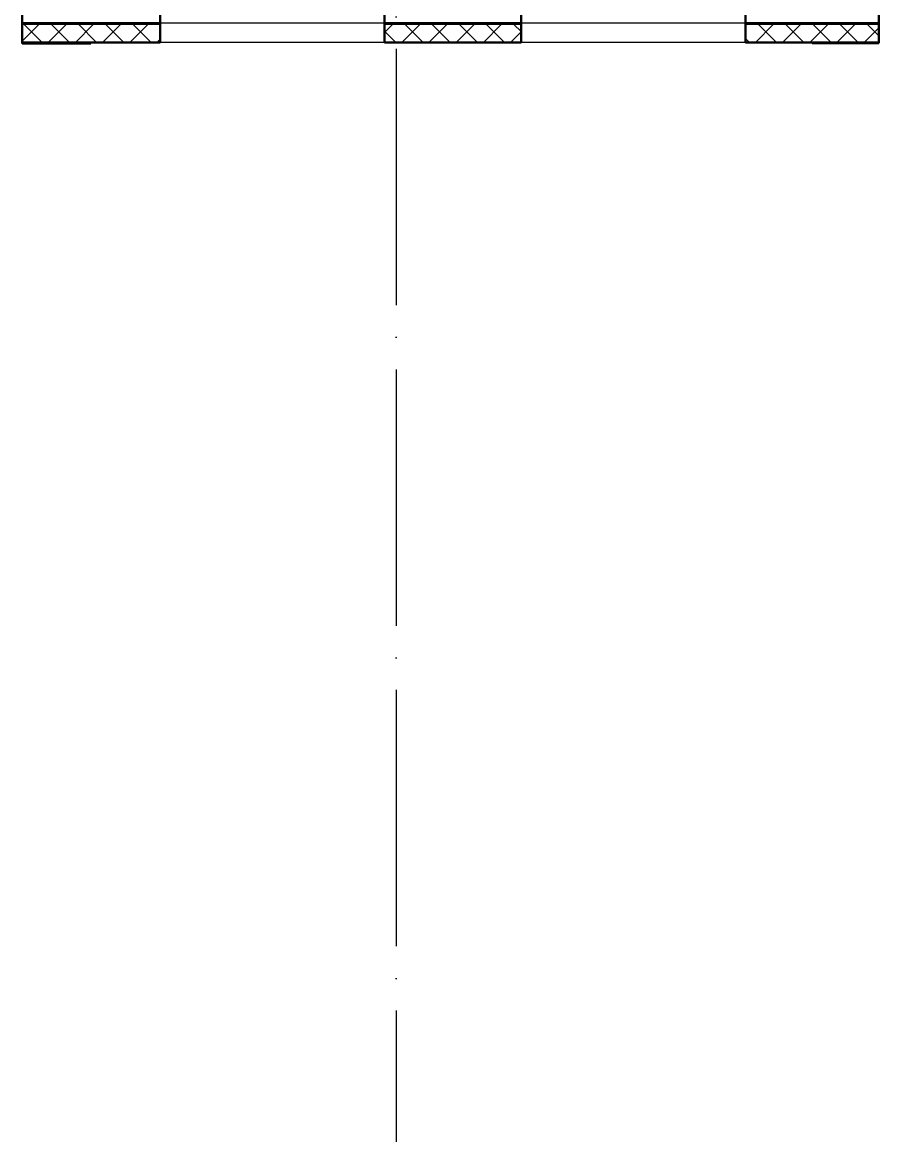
# Model space of a CAD drawing. Header units: millimetres. Extents: x -495897 to 1376592, y -28539 to 470976.
# Drawn here: x -20327 to -13647, y 366635 to 375312 of the extents above; entities that cross this region are included whole.
import ezdxf
from ezdxf import colors
from ezdxf.entities.mleader import LeaderData, LeaderLine
from ezdxf.math import Vec2, Vec3

# ---------------------------------------------------------------- set-up
doc = ezdxf.new("R2010")
doc.units = ezdxf.units.MM
doc.linetypes.add('ADSK_Линия сетки', pattern=[25, 20, -2.5, 0, -2.5])
for name, color, linetype, lineweight in [('RC-Выноски', 7, 'Continuous', 0), ('Оси', 252, 'Continuous', 9), ('Стены внутренние', 7, 'Continuous', 18), ('Стены наружные', 7, 'Continuous', 18), ('Стены штриховка', 7, 'Continuous', 9)]:
    doc.layers.add(name, color=color, linetype=linetype, lineweight=lineweight)
doc.styles.add('Mipgost_5', font='', dxfattribs={"height": 250})
doc.styles.get('Mipgost_5').set_extended_font_data('Mipgost')

# ---------------------------------------------------------------- blocks, each defined once
blk = doc.blocks.new('1 этаж')
at = {"layer": 'Оси', "color": 251, "linetype": 'ADSK_Линия сетки', "ltscale": 100, "true_color": 0x636466}
blk.add_line((-16655.8, 32206.9), (-16655.8, -33769.9), dxfattribs=at)
at = {"layer": 'Стены внутренние', "color": 251, "lineweight": 30, "true_color": 0x636466}
for p, q in [((-19570.8, 15456.3), (-19570.8, 14906.3)), ((-18495.8, 14906.3), (-18495.8, 15456.3)), ((-16745.8, 15456.3), (-16745.8, 14906.3)), ((-15680.8, 14906.3), (-15680.8, 15456.3)), ((-13930.8, 15456.3), (-13930.8, 14906.3)), ((-12890.8, 14906.3), (-12890.8, 15456.3)), ((-19570.8, 14906.3), (-18495.8, 14906.3)), ((-19570.8, 14896.3), (-19570.8, 14754.3)), ((-18495.8, 14754.3), (-18495.8, 14896.3)), ((-16745.8, 14906.3), (-15680.8, 14906.3)), ((-16745.8, 14896.3), (-16745.8, 14754.3)), ((-15680.8, 14754.3), (-15680.8, 14896.3)), ((-13930.8, 14906.3), (-12890.8, 14906.3)), ((-13930.8, 14896.3), (-13930.8, 14754.3)), ((-12890.8, 14754.3), (-12890.8, 14896.3)), ((-19570.8, 14754.3), (-18495.8, 14754.3)), ((-16745.8, 14754.3), (-15680.8, 14754.3)), ((-13930.8, 14754.3), (-13410.8, 14754.3))]:
    blk.add_line(p, q, dxfattribs=at)
at = {"layer": 'Стены внутренние', "color": 251, "linetype": 'Continuous', "lineweight": 9, "true_color": 0x636466}
for p, q in [((-19568.8, 14768.3), (-19440.9, 14896.3)), ((-19415.1, 14756.3), (-19555.1, 14896.3)), ((-19368.7, 14756.3), (-19228.7, 14896.3)), ((-19202.9, 14756.3), (-19342.9, 14896.3)), ((-19156.6, 14756.3), (-19016.6, 14896.3)), ((-18990.8, 14756.3), (-19130.8, 14896.3)), ((-18944.5, 14756.3), (-18804.5, 14896.3)), ((-18778.7, 14756.3), (-18918.7, 14896.3)), ((-18732.3, 14756.3), (-18592.3, 14896.3)), ((-18566.5, 14756.3), (-18706.5, 14896.3)), ((-16745.8, 14833.6), (-16683.2, 14896.3)), ((-16657.3, 14756.3), (-16745.8, 14844.7)), ((-16611, 14756.3), (-16471, 14896.3)), ((-16445.2, 14756.3), (-16585.2, 14896.3)), ((-16398.9, 14756.3), (-16258.9, 14896.3)), ((-16233.1, 14756.3), (-16373.1, 14896.3)), ((-16186.8, 14756.3), (-16046.8, 14896.3)), ((-16020.9, 14756.3), (-16160.9, 14896.3)), ((-15974.6, 14756.3), (-15834.6, 14896.3)), ((-15808.8, 14756.3), (-15948.8, 14896.3)), ((-15762.5, 14756.3), (-15680.8, 14838)), ((-15680.8, 14840.4), (-15736.7, 14896.3)), ((-13930.8, 14890.9), (-13925.4, 14896.3)), ((-13853.3, 14756.3), (-13713.3, 14896.3)), ((-13687.5, 14756.3), (-13827.5, 14896.3)), ((-13641.2, 14756.3), (-13501.2, 14896.3)), ((-13475.4, 14756.3), (-13615.4, 14896.3)), ((-13429, 14756.3), (-13289, 14896.3)), ((-13263.2, 14756.3), (-13403.2, 14896.3)), ((-13216.9, 14756.3), (-13076.9, 14896.3)), ((-13051.1, 14756.3), (-13191.1, 14896.3)), ((-13004.8, 14756.3), (-12890.8, 14870.3)), ((-12892.8, 14810.1), (-12979, 14896.3)), ((-19493, 14756.3), (-19494.2, 14754.3)), ((-19283.9, 14754.3), (-19285, 14756.3)), ((-18520.2, 14756.3), (-18497.8, 14778.7)), ((-16743.8, 14825.1), (-16745.8, 14828.6)), ((-16677.4, 14756.3), (-16678.6, 14754.3)), ((-16468.3, 14754.3), (-16469.4, 14756.3)), ((-13930.8, 14828), (-13928.8, 14828)), ((-13899.6, 14756.3), (-13928.8, 14785.4))]:
    blk.add_line(p, q, dxfattribs=at)
at = {"layer": 'Стены внутренние', "color": 251, "true_color": 0x636466}
for p, q in [((-16745.8, 14906.3), (-18495.8, 14906.3)), ((-13930.8, 14906.3), (-15680.8, 14906.3)), ((-16745.8, 14754.3), (-18495.8, 14754.3)), ((-13930.8, 14754.3), (-15680.8, 14754.3))]:
    blk.add_line(p, q, dxfattribs=at)
at = {"layer": 'Стены наружные', "color": 251, "lineweight": 30, "true_color": 0x636466}
for p, q in [((-19570.8, 14906.3), (-19570.8, 14896.3)), ((-18495.8, 14896.3), (-18495.8, 14906.3)), ((-16745.8, 14906.3), (-16745.8, 14896.3)), ((-15680.8, 14896.3), (-15680.8, 14906.3)), ((-13930.8, 14906.3), (-13930.8, 14896.3)), ((-12890.8, 14896.3), (-12890.8, 14906.3)), ((-19035.8, 14753.3), (-19570.8, 14753.3)), ((-19570.8, 14753.3), (-19570.8, 14748.3)), ((-19035.8, 14748.3), (-19035.8, 14753.3)), ((-12890.8, 14754.3), (-13410.8, 14754.3)), ((-13410.8, 14754.3), (-13410.8, 14749.3)), ((-12890.8, 14749.3), (-12890.8, 14754.3)), ((-19570.8, 14748.3), (-19035.8, 14748.3)), ((-13410.8, 14749.3), (-12890.8, 14749.3))]:
    blk.add_line(p, q, dxfattribs=at)
at = {"layer": 'Стены наружные', "color": 251, "linetype": 'Continuous', "lineweight": 9, "true_color": 0x636466}
for p, q in [((-19494.8, 14753.3), (-19497.7, 14748.3)), ((-19280.4, 14748.3), (-19283.3, 14753.3))]:
    blk.add_line(p, q, dxfattribs=at)
at = {"layer": 'Стены штриховка', "color": 251, "true_color": 0x636466}
for p, q in [((-18495.8, 14896.3), (-19570.8, 14896.3)), ((-15680.8, 14896.3), (-16745.8, 14896.3)), ((-12890.8, 14896.3), (-13930.8, 14896.3)), ((-19568.8, 14830.3), (-19570.8, 14830.3)), ((-19568.8, 14830.3), (-19568.8, 14756.3)), ((-19568.8, 14756.3), (-18497.8, 14756.3)), ((-18495.8, 14830.3), (-18497.8, 14830.3)), ((-18497.8, 14756.3), (-18497.8, 14830.3)), ((-16743.8, 14830.3), (-16745.8, 14830.3)), ((-16743.8, 14830.3), (-16743.8, 14756.3)), ((-16743.8, 14756.3), (-15682.8, 14756.3)), ((-15680.8, 14830.3), (-15682.8, 14830.3)), ((-15682.8, 14756.3), (-15682.8, 14830.3)), ((-13928.8, 14830.3), (-13930.8, 14830.3)), ((-13928.8, 14830.3), (-13928.8, 14756.3)), ((-13928.8, 14756.3), (-12892.8, 14756.3)), ((-12890.8, 14830.3), (-12892.8, 14830.3)), ((-12892.8, 14756.3), (-12892.8, 14830.3))]:
    blk.add_line(p, q, dxfattribs=at)

msp = doc.modelspace()

# ---------------------------------------------------------------- block references
msp.add_blockref('1 этаж', (-756.474, 360398.765))

# ---------------------------------------------------------------- leaders
at = {"layer": 'RC-Выноски', "linetype": 'Continuous', "ltscale": 15}
ml = msp.add_multileader_mtext('Standard', dxfattribs=at)
ml.set_content('В ЛВС здания школы', color=256, style='Mipgost_5')
ml.set_leader_properties()
ml.build(insert=Vec2(0, 0))
ml.multileader.update_dxf_attribs({"has_text_frame": 1, "text_left_attachment_type": 6, "text_right_attachment_type": 6, "dogleg_length": 2, "arrow_head_size": 400, "scale": 100})
ctx = ml.context
ctx.base_point, ctx.scale, ctx.char_height, ctx.arrow_head_size, ctx.landing_gap_size, ctx.plane_origin = Vec3(408469.171, 372490.934), 100, 250, 400, 100, Vec3(-116420.439, 333728.374)
ctx.left_attachment, ctx.right_attachment, ctx.text_align_type = 6, 6, 2
notes = []
notes.append((ctx, [(1, (1, 1, 0), (411431.849, 372490.934), (-1, 0), 200, [(0, [(411431.849, 370475.664)], 0, [])])]))
ctx.mtext.insert, ctx.mtext.width, ctx.mtext.alignment, ctx.mtext.flow_direction = Vec3(411131.849, 372790.934), 4609.04485, 3, 5
for ctx, leaders in notes:
    for number, flags, end, landing, length, lines in leaders:
        leader = LeaderData()
        leader.index, (leader.has_last_leader_line, leader.has_dogleg_vector, leader.attachment_direction) = number, flags
        leader.last_leader_point, leader.dogleg_vector, leader.dogleg_length = Vec3(end), Vec3(landing), length
        for number, points, colour, breaks in lines:
            line = LeaderLine()
            line.index, line.vertices, line.color, line.breaks = number, Vec3.list(points), colors.encode_raw_color(colour), breaks
            leader.lines.append(line)
        ctx.leaders.append(leader)

doc.saveas('drawing.dxf')
